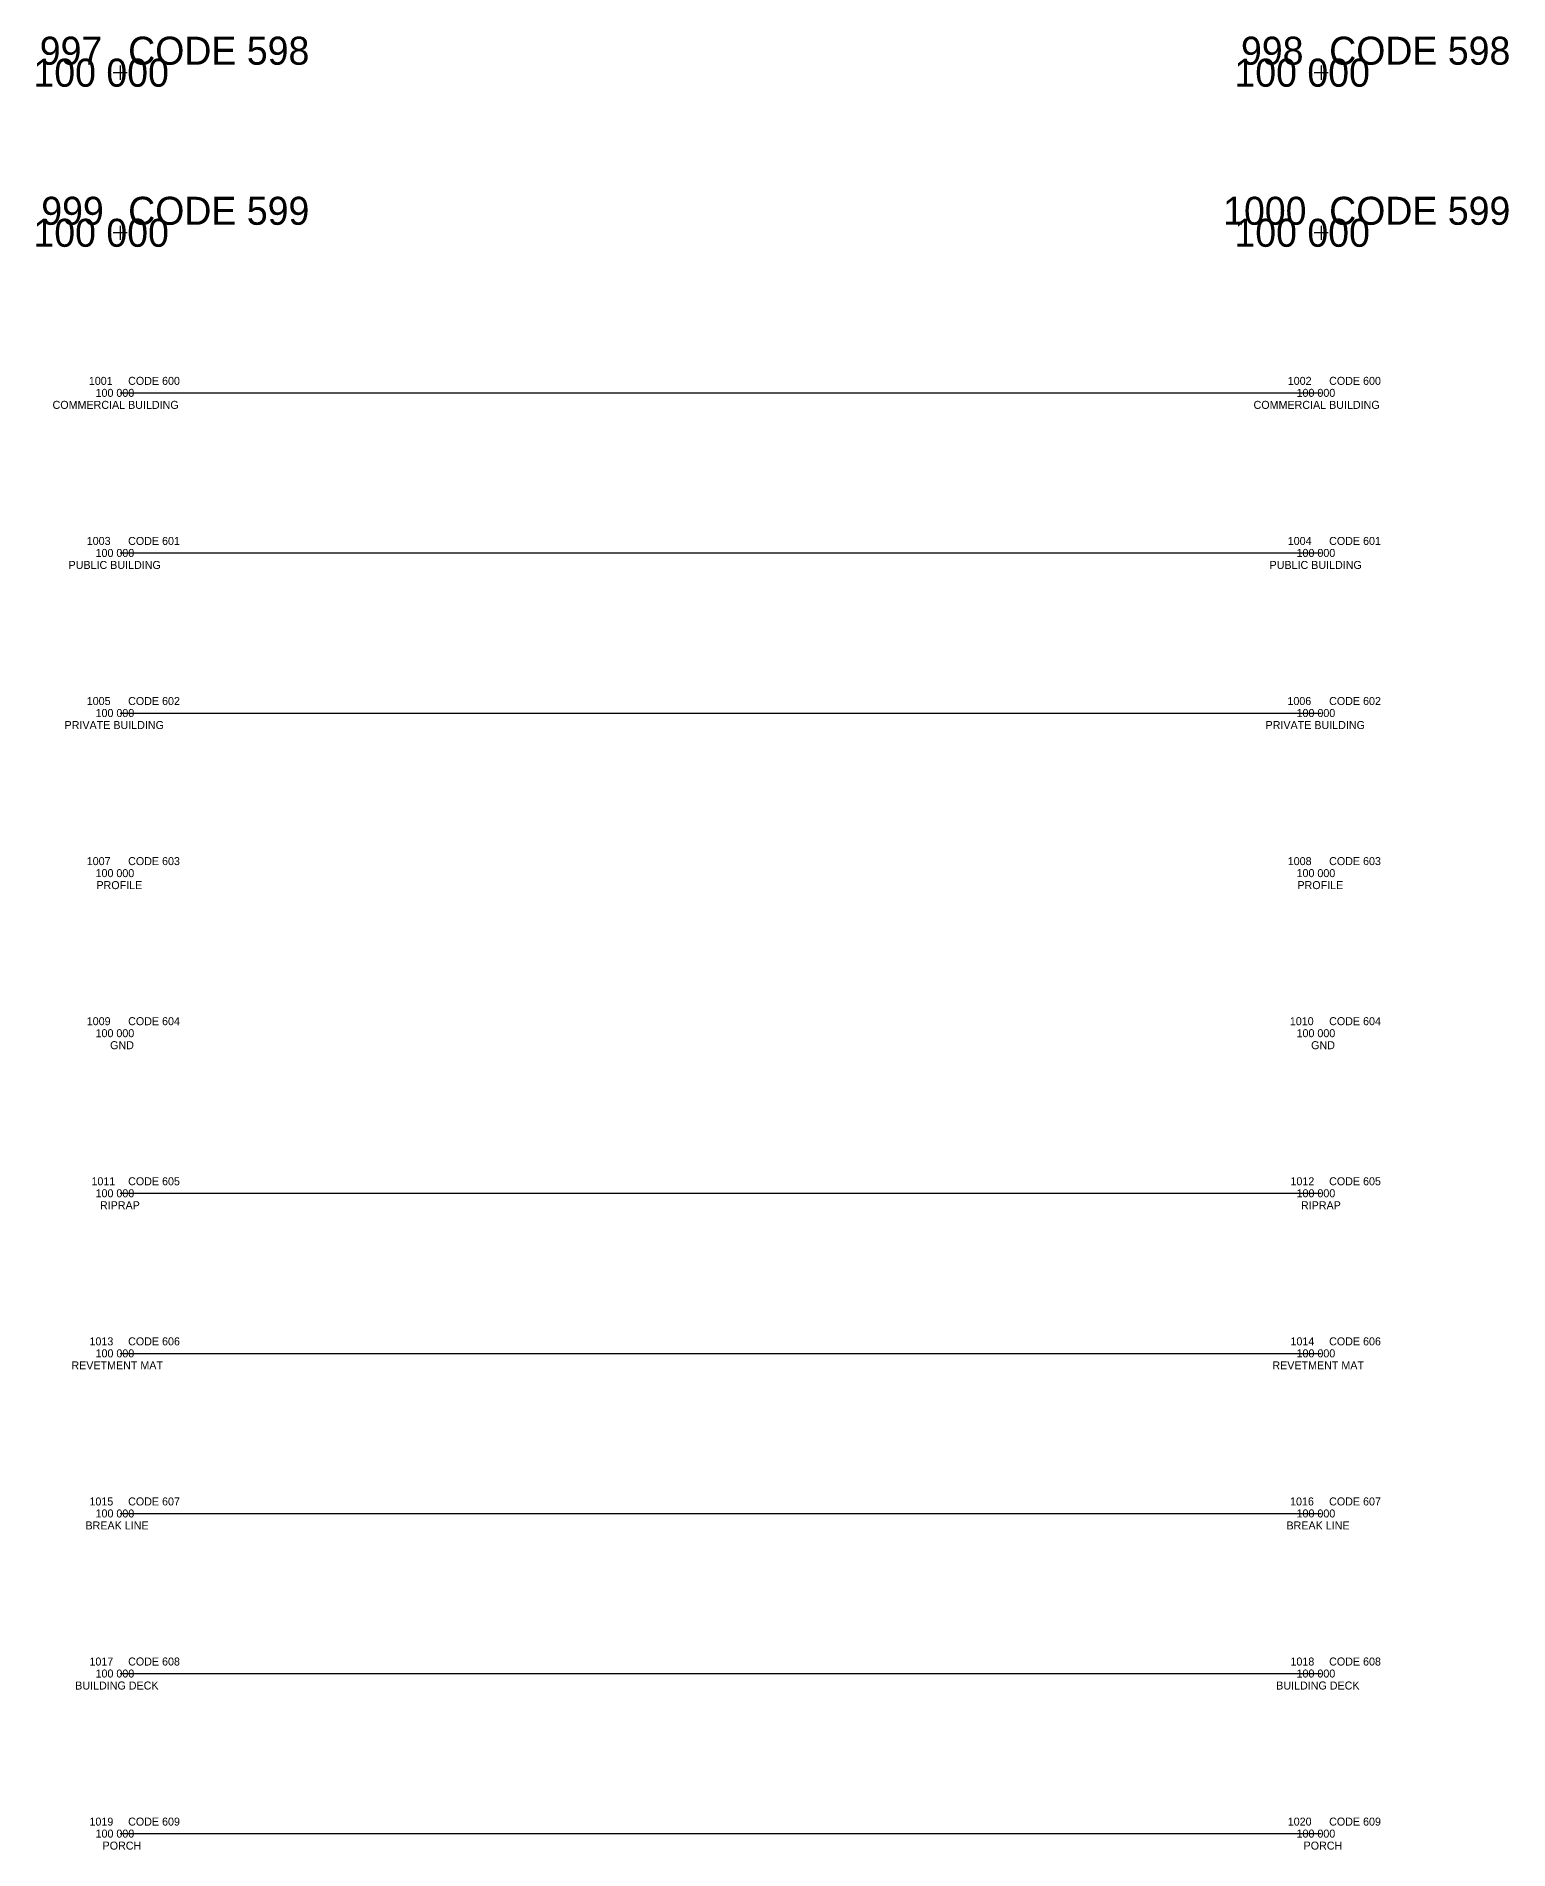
# Model space of a CAD drawing. Extents: x -12 to 6123, y -3 to 1005.
# Drawn here: x 3139.5 to 3323.4, y -2 to 224.6 of the extents above; entities that cross this region are included whole.
import ezdxf

# ---------------------------------------------------------------- set-up
doc = ezdxf.new("R2010")
doc.units = 0
for name, color, linetype in [('Default', 7, 'Continuous'), ('Design_EX_Roadway Profile', 7, 'Continuous'), ('Topo_Breaklines', 7, 'Continuous'), ('Topo_Building', 7, 'Continuous'), ('Topo_Drainage Items', 7, 'Continuous'), ('Topo_Field Comments', 7, 'Continuous'), ('Topo_Point Descriptions', 7, 'Continuous'), ('Topo_Point Elevations', 7, 'Continuous'), ('Topo_Point Ground Shots', 7, 'Continuous'), ('Topo_Point Numbers', 7, 'Continuous'), ('Topo_Riprap', 7, 'Continuous')]:
    doc.layers.add(name, color=color, linetype=linetype)

msp = doc.modelspace()

# ---------------------------------------------------------------- linework, layer by layer
at = {"layer": 'Default'}
for p, q in [((3150.88, 220), (3149.12, 220)), ((3150, 220.88), (3150, 219.12)), ((3300.88, 220), (3299.12, 220)), ((3300, 220.88), (3300, 219.12)), ((3150.88, 200), (3149.12, 200)), ((3150, 200.88), (3150, 199.12)), ((3300.88, 200), (3299.12, 200)), ((3300, 200.88), (3300, 199.12))]:
    msp.add_line(p, q, dxfattribs=at)
at = {"layer": 'Design_EX_Roadway Profile'}
for p, q in [((3150, 120), (3150, 120)), ((3300, 120), (3300, 120))]:
    msp.add_line(p, q, dxfattribs=at)
at = {"layer": 'Topo_Breaklines'}
for p, q in [((3150, 40), (3150, 40)), ((3150, 40), (3300, 40)), ((3300, 40), (3300, 40))]:
    msp.add_line(p, q, dxfattribs=at)
at = {"layer": 'Topo_Building'}
for p, q in [((3150, 180), (3150, 180)), ((3150, 180), (3300, 180)), ((3300, 180), (3300, 180)), ((3150, 160), (3150, 160)), ((3150, 160), (3300, 160)), ((3300, 160), (3300, 160)), ((3150, 140), (3150, 140)), ((3150, 140), (3300, 140)), ((3300, 140), (3300, 140)), ((3150, 20), (3150, 20)), ((3150, 20), (3300, 20)), ((3300, 20), (3300, 20)), ((3150, 0), (3150, 0)), ((3150, 0), (3300, 0)), ((3300, 0), (3300, 0))]:
    msp.add_line(p, q, dxfattribs=at)
at = {"layer": 'Topo_Drainage Items'}
for p, q in [((3150, 60), (3150, 60)), ((3150, 60), (3300, 60)), ((3300, 60), (3300, 60))]:
    msp.add_line(p, q, dxfattribs=at)
at = {"layer": 'Topo_Point Ground Shots'}
for p, q in [((3150, 100), (3150, 100)), ((3300, 100), (3300, 100))]:
    msp.add_line(p, q, dxfattribs=at)
at = {"layer": 'Topo_Riprap'}
for p, q in [((3150, 80), (3150, 80)), ((3150, 80), (3300, 80)), ((3300, 80), (3300, 80))]:
    msp.add_line(p, q, dxfattribs=at)

# ---------------------------------------------------------------- texts
at = {"layer": 'Default'}
for s, p in [('997', (3139.96, 221)), ('CODE 598', (3151, 221)), ('998', (3289.99, 221)), ('CODE 598', (3301, 221)), ('100 000', (3139.17, 218.25)), ('100 000', (3289.17, 218.25)), ('999', (3140.15, 201)), ('CODE 599', (3151, 201)), ('1000', (3287.76, 201)), ('CODE 599', (3301, 201)), ('100 000', (3139.17, 198.25)), ('100 000', (3289.17, 198.25))]:
    msp.add_text(s, height=3.5, dxfattribs=at).set_placement(p)
at = {"layer": 'Topo_Field Comments'}
for s, p in [('CODE 600', (3151, 181)), ('CODE 600', (3301, 181)), ('CODE 601', (3151, 161)), ('CODE 601', (3301, 161)), ('CODE 602', (3151, 141)), ('CODE 602', (3301, 141)), ('CODE 603', (3151, 121)), ('CODE 603', (3301, 121)), ('CODE 604', (3151, 101)), ('CODE 604', (3301, 101)), ('CODE 605', (3151, 81)), ('CODE 605', (3301, 81)), ('CODE 606', (3151, 61)), ('CODE 606', (3301, 61)), ('CODE 607', (3151, 41)), ('CODE 607', (3301, 41)), ('CODE 608', (3151, 21)), ('CODE 608', (3301, 21)), ('CODE 609', (3151, 1)), ('CODE 609', (3301, 1))]:
    msp.add_text(s, height=1, dxfattribs=at).set_placement(p)
at = {"layer": 'Topo_Point Descriptions'}
for s, p in [('COMMERCIAL BUILDING', (3141.56, 178)), ('COMMERCIAL BUILDING', (3291.56, 178)), ('PUBLIC BUILDING', (3143.56, 158)), ('PUBLIC BUILDING', (3293.56, 158)), ('PRIVATE BUILDING', (3143.06, 138)), ('PRIVATE BUILDING', (3293.06, 138)), ('PROFILE', (3147.04, 118)), ('PROFILE', (3297.04, 118)), ('GND', (3148.75, 98)), ('GND', (3298.75, 98)), ('RIPRAP', (3147.48, 78)), ('RIPRAP', (3297.48, 78)), ('REVETMENT MAT', (3143.91, 58)), ('REVETMENT MAT', (3293.91, 58)), ('BREAK LINE', (3145.67, 38)), ('BREAK LINE', (3295.67, 38)), ('BUILDING DECK', (3144.39, 18)), ('BUILDING DECK', (3294.39, 18)), ('PORCH', (3147.81, -2)), ('PORCH', (3297.81, -2))]:
    msp.add_text(s, height=1, dxfattribs=at).set_placement(p)
at = {"layer": 'Topo_Point Elevations'}
for p in [(3146.93, 179.5), (3296.93, 179.5), (3146.93, 159.5), (3296.93, 159.5), (3146.93, 139.5), (3296.93, 139.5), (3146.93, 119.5), (3296.93, 119.5), (3146.93, 99.5), (3296.93, 99.5), (3146.93, 79.5), (3296.93, 79.5), (3146.93, 59.5), (3296.93, 59.5), (3146.93, 39.5), (3296.93, 39.5), (3146.93, 19.5), (3296.93, 19.5), (3146.93, -0.5), (3296.93, -0.5)]:
    msp.add_text('100 000', height=1, dxfattribs=at).set_placement(p)
at = {"layer": 'Topo_Point Numbers'}
for s, p in [('1001', (3146.09, 181)), ('1002', (3295.83, 181)), ('1003', (3145.83, 161)), ('1004', (3295.83, 161)), ('1005', (3145.83, 141)), ('1006', (3295.79, 141)), ('1007', (3145.83, 121)), ('1008', (3295.83, 121)), ('1009', (3145.83, 101)), ('1010', (3296.09, 101)), ('1011', (3146.42, 81)), ('1012', (3296.17, 81)), ('1013', (3146.17, 61)), ('1014', (3296.17, 61)), ('1015', (3146.17, 41)), ('1016', (3296.12, 41)), ('1017', (3146.17, 21)), ('1018', (3296.17, 21)), ('1019', (3146.17, 1)), ('1020', (3295.83, 1))]:
    msp.add_text(s, height=1, dxfattribs=at).set_placement(p)

doc.saveas('drawing.dxf')
